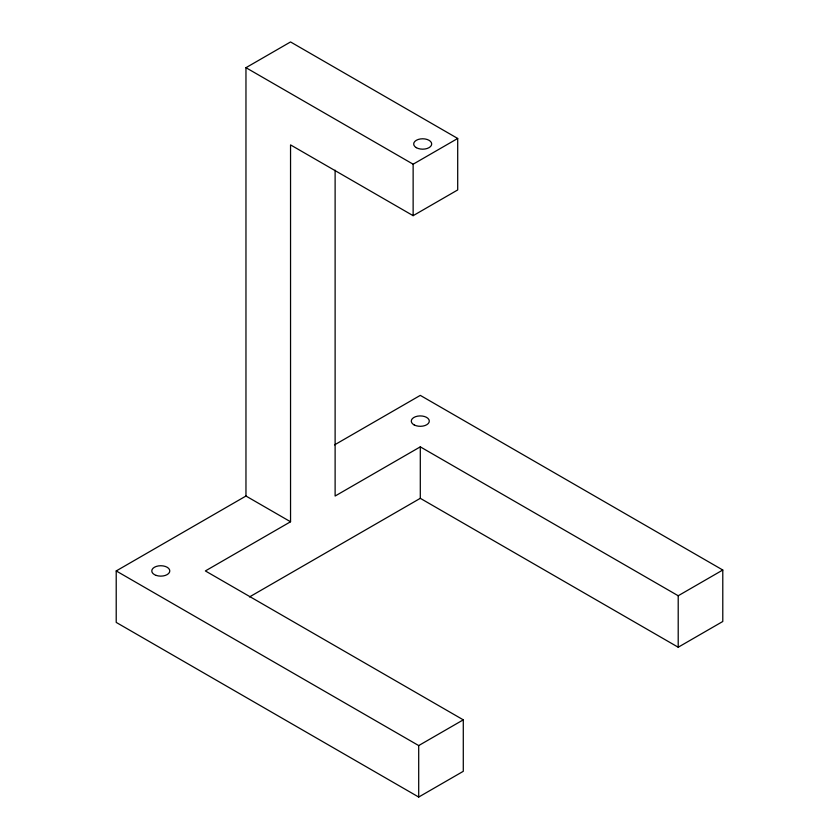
<?xml version="1.0" encoding="UTF-8"?>
<svg xmlns="http://www.w3.org/2000/svg" width="839" height="839" viewBox="0 0 839 839"><rect width="100%" height="100%" fill="white"/><g stroke="black" fill="none" stroke-linecap="round" stroke-linejoin="round"><path stroke-width="1.26" d="M245.963 496.027L245.963 67.686L290.546 41.95L457.706 138.466L457.706 189.939L413.134 215.675L290.546 144.895L290.546 521.764L205.366 570.94L463.285 719.841L463.285 771.314L418.703 797.05L116.212 622.412L116.212 570.94L245.963 496.027L290.546 521.764M245.963 67.686L413.134 164.203L457.706 138.466M334.551 444.88L420.297 395.379L722.788 570.017L722.788 621.489L678.206 647.226L420.297 498.324L249.487 596.938M722.788 570.017L678.206 595.753L420.297 446.851L335.118 496.027L335.118 170.191M116.212 570.94L418.703 745.577L463.285 719.841M678.206 595.753L678.206 647.226M420.297 446.851L420.297 498.324M418.703 745.577L418.703 797.05M413.134 164.203L413.134 215.675M416.312 147.654A9.009 5.202 0 0 0 431.382 145.325A9.009 5.202 0 0 0 420.349 138.959A9.009 5.202 0 0 0 416.312 147.654M414.141 424.912A9.009 5.202 0 0 0 429.065 422.29A9.009 5.202 0 0 0 417.686 416.134A9.009 5.202 0 0 0 414.141 424.912M156.285 575.439A9.009 5.202 0 0 0 169.793 570.94A9.009 5.202 0 0 0 156.285 566.43A9.009 5.202 0 0 0 156.285 575.439"/></g></svg>
